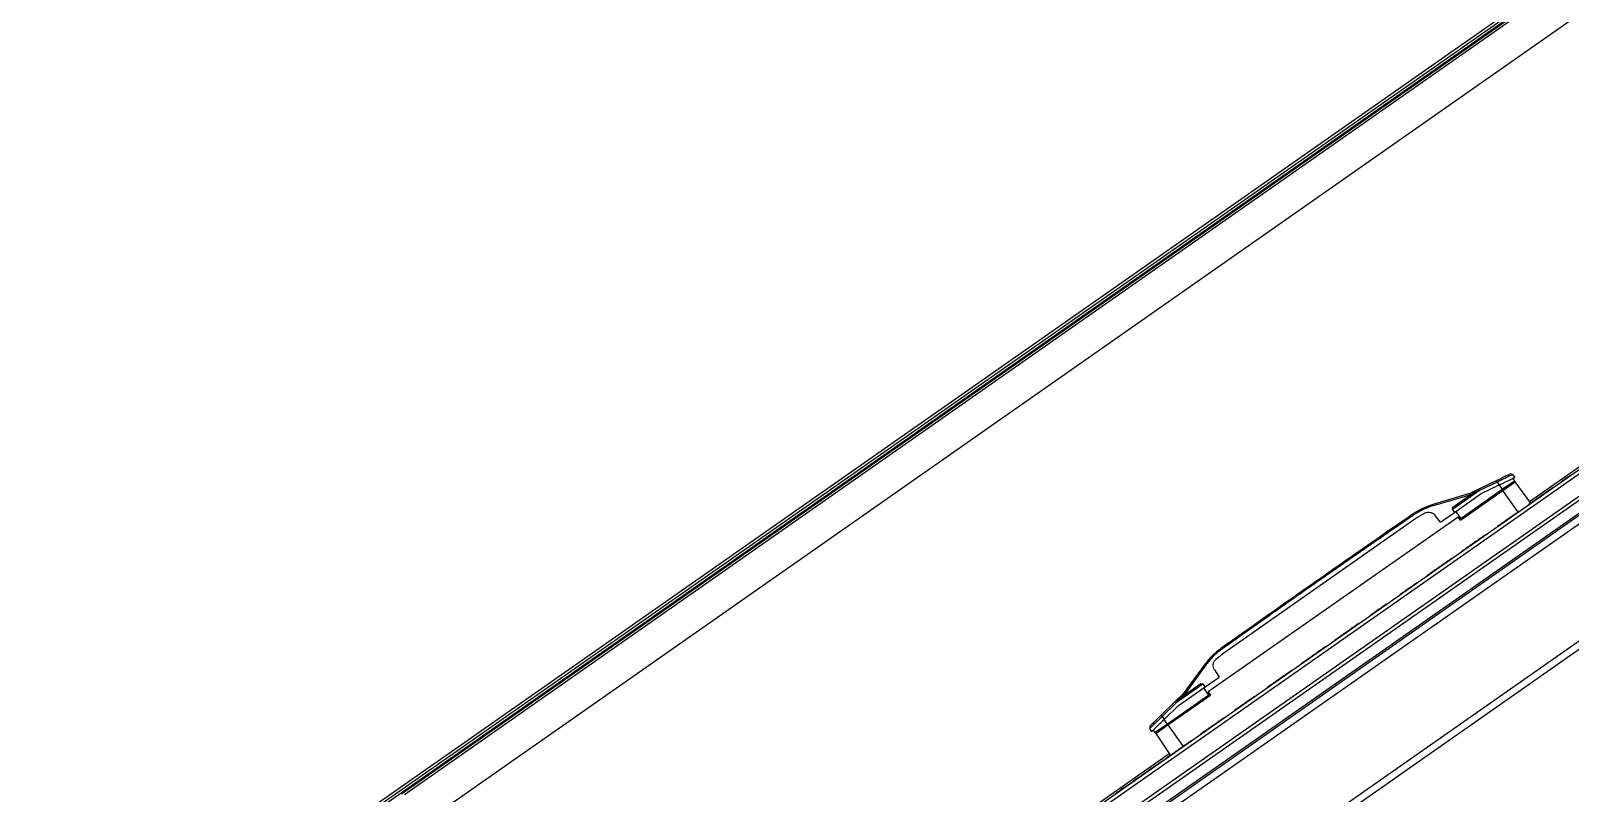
# Model space of a CAD drawing. Header units: millimetres. Extents: x 152904052 to 153933663, y 538271515 to 539240469.
# Drawn here: x 153458357 to 153459268, y 538575082 to 538575533 of the extents above; entities that cross this region are included whole.
import ezdxf

# ---------------------------------------------------------------- set-up
doc = ezdxf.new("R2010")
doc.units = ezdxf.units.MM
doc.layers.add('POWR', color=5, linetype='Continuous')

msp = doc.modelspace()

# ---------------------------------------------------------------- linework, layer by layer
at = {"layer": 'POWR', "color": 7}
for p, q in [((153459462.83, 538575706.48), (153458561.76, 538575075.55)), ((153459463.75, 538575705.17), (153458562.68, 538575074.24)), ((153459461.93, 538575702.19), (153458566.1, 538575074.93)), ((153458576.08, 538575081.42), (153459452.57, 538575695.15)), ((153458577.89, 538575081.1), (153459452.25, 538575693.34)), ((153459453.61, 538575669.26), (153458600.06, 538575071.59)), ((153458706.44, 538574874.16), (153459602.59, 538575501.65)), ((153458706.95, 538574877.08), (153459599.66, 538575502.17)), ((153459606.62, 538575491.17), (153458714.91, 538574866.78)), ((153459607.77, 538575489.53), (153458716.05, 538574865.15)), ((153459596.18, 538575472.45), (153457835.01, 538574239.26)), ((153458741.53, 538574875.48), (153459591.4, 538575470.56)), ((153459598.53, 538575469.09), (153457837.36, 538574235.9)), ((153459648.32, 538575434.6), (153457852.73, 538574177.32)), ((153459621.18, 538575410.6), (153458772.04, 538574816.03)), ((153459243.77, 538575254.5), (153459305.53, 538575297.75)), ((153459233.71, 538575270.46), (153459232.39, 538575270.8)), ((153459233.71, 538575270.46), (153459235, 538575268.73)), ((153459214.1, 538575260.96), (153459198.16, 538575249.8)), ((153459198.39, 538575251.11), (153459213.63, 538575261.77)), ((153459202.88, 538575243.45), (153459228.03, 538575261.06)), ((153459227.68, 538575261.55), (153459203.23, 538575244.43)), ((153459213.63, 538575261.77), (153459207.75, 538575258.95)), ((153459213.63, 538575261.77), (153459224.17, 538575266.85)), ((153459213.63, 538575261.77), (153459214.1, 538575260.96)), ((153459224.6, 538575265.95), (153459214.1, 538575260.96)), ((153459215.15, 538575259.17), (153459225.77, 538575264.29)), ((153459224.17, 538575266.85), (153459224.6, 538575265.95)), ((153459224.6, 538575265.95), (153459225.77, 538575264.29)), ((153459225.77, 538575264.29), (153459227.68, 538575261.55)), ((153459234.95, 538575266.64), (153459227.68, 538575261.55)), ((153459227.68, 538575261.55), (153459228.03, 538575261.06)), ((153459228.03, 538575261.06), (153459235.3, 538575266.15)), ((153459237.01, 538575248.23), (153459228.03, 538575261.06)), ((153459233.89, 538575268.2), (153459234.95, 538575266.64)), ((153459234.62, 538575265.68), (153459234.29, 538575266.18)), ((153459234.95, 538575266.64), (153459235.29, 538575266.14)), ((153459244.51, 538575253.48), (153459235.3, 538575266.15)), ((153459253.82, 538575260.13), (153459253.88, 538575260.05)), ((153459255.42, 538575261.25), (153459255.48, 538575261.17)), ((153459257.54, 538575262.73), (153459257.59, 538575262.65)), ((153459263.14, 538575266.65), (153459263.19, 538575266.57)), ((153459207.7, 538575258.98), (153459186.54, 538575252.71)), ((153459186.76, 538575251.97), (153459186.54, 538575252.71)), ((153459208.49, 538575258.17), (153459186.76, 538575251.97)), ((153459198.16, 538575249.8), (153459198.39, 538575251.11)), ((153459199.29, 538575248.08), (153459215.15, 538575259.17)), ((153459208.62, 538575258.27), (153459208.25, 538575258.79)), ((153459245.36, 538575254.2), (153459245.42, 538575254.12)), ((153459248.2, 538575256.19), (153459248.26, 538575256.11)), ((153459250.48, 538575257.79), (153459250.53, 538575257.7)), ((153459251.53, 538575258.53), (153459251.59, 538575258.44)), ((153459252.59, 538575259.27), (153459252.65, 538575259.18)), ((153459201.47, 538575245.32), (153459053.68, 538575141.84)), ((153459062.8, 538575164.99), (153459176.58, 538575244.66)), ((153459175.26, 538575246.55), (153459174.86, 538575247.13)), ((153459176.58, 538575244.66), (153459181.93, 538575247.75)), ((153459191.1, 538575242.34), (153459188, 538575246.31)), ((153459191.1, 538575242.34), (153459199.29, 538575248.08)), ((153459198.16, 538575249.8), (153459199.29, 538575248.08)), ((153459203.23, 538575244.43), (153459200.17, 538575248.69)), ((153459202.88, 538575243.45), (153459201.47, 538575245.32)), ((153459202.18, 538575245.21), (153459201.77, 538575244.92)), ((153459202.99, 538575244.14), (153459202.18, 538575245.21)), ((153459203.23, 538575244.43), (153459202.93, 538575244.22)), ((153459203.58, 538575244.55), (153459202.99, 538575244.14)), ((153459203.88, 538575244.15), (153459203.58, 538575244.55)), ((153459204.24, 538575244.4), (153459203.88, 538575244.88)), ((153459228.49, 538575242.39), (153459228.55, 538575242.31)), ((153459230.51, 538575243.8), (153459230.56, 538575243.72)), ((153459231.56, 538575244.54), (153459231.62, 538575244.46)), ((153459233.04, 538575245.57), (153459233.09, 538575245.49)), ((153459237.65, 538575248.8), (153459237.71, 538575248.72)), ((153459205.68, 538575226.42), (153459205.74, 538575226.34)), ((153459206.65, 538575227.1), (153459206.71, 538575227.02)), ((153459208.35, 538575228.29), (153459208.4, 538575228.2)), ((153459211.67, 538575230.62), (153459211.73, 538575230.53)), ((153459214.59, 538575232.66), (153459214.65, 538575232.57)), ((153459190.73, 538575215.95), (153459190.79, 538575215.87)), ((153459195.67, 538575219.41), (153459195.73, 538575219.33)), ((153459196.77, 538575220.18), (153459196.83, 538575220.1)), ((153459197.87, 538575220.95), (153459197.93, 538575220.87)), ((153459183.59, 538575210.95), (153459183.65, 538575210.87)), ((153459184.69, 538575211.72), (153459184.75, 538575211.64)), ((153459185.8, 538575212.5), (153459185.85, 538575212.41)), ((153459188.46, 538575214.36), (153459188.52, 538575214.28)), ((153459171.68, 538575202.61), (153459171.74, 538575202.53)), ((153459172.45, 538575203.15), (153459172.22, 538575202.99)), ((153459172.74, 538575203.35), (153459172.79, 538575203.27)), ((153459173.79, 538575204.09), (153459173.85, 538575204.01)), ((153459150.23, 538575187.6), (153459150.29, 538575187.51)), ((153459151.58, 538575188.53), (153459151.63, 538575188.45)), ((153459152.63, 538575189.27), (153459152.69, 538575189.19)), ((153459153.69, 538575190.01), (153459153.75, 538575189.93)), ((153459154.2, 538575190.37), (153459154.26, 538575190.29)), ((153459155.26, 538575191.11), (153459155.32, 538575191.03)), ((153459156.48, 538575191.97), (153459156.53, 538575191.88)), ((153459158.17, 538575193.15), (153459158.23, 538575193.07)), ((153459137.97, 538575179.01), (153459138.02, 538575178.92)), ((153459139.66, 538575180.19), (153459139.72, 538575180.11)), ((153459140.63, 538575180.87), (153459140.69, 538575180.79)), ((153459149.27, 538575186.92), (153459149.32, 538575186.84)), ((153459128.55, 538575172.41), (153459128.61, 538575172.33)), ((153459131.72, 538575174.63), (153459131.78, 538575174.55)), ((153459133.42, 538575175.82), (153459133.48, 538575175.74)), ((153459135.69, 538575177.41), (153459135.75, 538575177.33)), ((153459058.09, 538575161.05), (153459062.8, 538575164.99)), ((153459061.47, 538575166.87), (153459061.07, 538575167.45)), ((153459111.84, 538575160.71), (153459111.9, 538575160.63)), ((153459114.75, 538575162.75), (153459114.81, 538575162.67)), ((153459115.81, 538575163.49), (153459115.86, 538575163.41)), ((153459116.86, 538575164.23), (153459116.92, 538575164.15)), ((153459118.08, 538575165.08), (153459118.14, 538575165)), ((153459119.78, 538575166.27), (153459119.83, 538575166.19)), ((153459122.95, 538575168.49), (153459123.01, 538575168.41)), ((153459051.83, 538575158.38), (153459038.7, 538575140.65)), ((153459052.44, 538575157.93), (153459039.19, 538575139.63)), ((153459052.44, 538575157.93), (153459051.83, 538575158.38)), ((153459057.37, 538575154.84), (153459060.04, 538575150.57)), ((153459101.91, 538575153.76), (153459101.97, 538575153.68)), ((153459103.06, 538575154.57), (153459103.12, 538575154.48)), ((153459108.66, 538575158.49), (153459108.72, 538575158.41)), ((153459034.05, 538575136.03), (153459049.31, 538575146.72)), ((153459050.61, 538575146.48), (153459034.65, 538575135.31)), ((153459035.97, 538575133.71), (153459051.84, 538575144.83)), ((153459049.31, 538575146.72), (153459050.61, 538575146.49)), ((153459050.61, 538575146.49), (153459050.61, 538575146.48)), ((153459051.84, 538575144.83), (153459050.61, 538575146.48)), ((153459053.93, 538575139.89), (153459050.97, 538575144.22)), ((153459051.84, 538575144.83), (153459060.04, 538575150.57)), ((153459053.68, 538575141.84), (153459054.95, 538575139.87)), ((153459088.78, 538575144.56), (153459088.83, 538575144.48)), ((153459092.04, 538575146.85), (153459092.1, 538575146.77)), ((153459096.69, 538575150.1), (153459095.92, 538575149.56)), ((153459096.98, 538575150.3), (153459097.03, 538575150.22)), ((153459025.67, 538575127.86), (153459034.05, 538575136.03)), ((153459034.65, 538575135.31), (153459026.37, 538575127.15)), ((153459027.53, 538575125.48), (153459035.97, 538575133.71)), ((153459053.93, 538575139.89), (153459029.45, 538575122.75)), ((153459029.79, 538575122.25), (153459054.95, 538575139.87)), ((153459038.71, 538575140.58), (153459034.05, 538575136.03)), ((153459034.05, 538575136.03), (153459034.65, 538575135.31)), ((153459038.69, 538575140.06), (153459039.05, 538575139.54)), ((153459053.6, 538575138.92), (153459053.27, 538575139.43)), ((153459053.95, 538575141.42), (153459053.54, 538575141.13)), ((153459053.54, 538575141.13), (153459054.27, 538575140)), ((153459054.27, 538575140), (153459053.68, 538575139.59)), ((153459053.68, 538575139.59), (153459053.96, 538575139.17)), ((153459054.22, 538575140.09), (153459053.93, 538575139.89)), ((153459074.98, 538575134.9), (153459075.03, 538575134.82)), ((153459076.03, 538575135.64), (153459076.09, 538575135.56)), ((153459077.09, 538575136.38), (153459077.15, 538575136.3)), ((153459079.92, 538575138.36), (153459079.98, 538575138.28)), ((153459080.89, 538575139.04), (153459080.94, 538575138.96)), ((153459026.37, 538575127.15), (153459025.67, 538575127.86)), ((153459026.37, 538575127.15), (153459027.53, 538575125.48)), ((153459029.45, 538575122.75), (153459027.53, 538575125.48)), ((153459063.29, 538575126.72), (153459063.35, 538575126.63)), ((153459068.89, 538575130.64), (153459068.95, 538575130.56)), ((153459071.01, 538575132.12), (153459071.07, 538575132.04)), ((153459019.14, 538575121.49), (153459019.02, 538575120.13)), ((153459019.02, 538575120.13), (153459019.02, 538575120.12)), ((153459020.2, 538575118.33), (153459019.02, 538575120.13)), ((153459022.18, 538575117.66), (153459021.08, 538575119.19)), ((153459029.45, 538575122.75), (153459022.18, 538575117.66)), ((153459022.53, 538575117.17), (153459022.18, 538575117.66)), ((153459022.52, 538575117.16), (153459029.79, 538575122.25)), ((153459022.52, 538575117.16), (153459031.28, 538575104.18)), ((153459022.84, 538575118.12), (153459023.2, 538575117.64)), ((153459029.79, 538575122.25), (153459029.45, 538575122.75)), ((153459029.79, 538575122.25), (153459038.77, 538575109.43)), ((153459049, 538575116.71), (153459049.06, 538575116.63)), ((153459052.18, 538575118.94), (153459052.23, 538575118.85)), ((153459053.87, 538575120.12), (153459053.93, 538575120.04)), ((153459055.09, 538575120.97), (153459055.15, 538575120.89)), ((153459056.15, 538575121.71), (153459056.2, 538575121.63)), ((153459033.99, 538575106.2), (153459034.04, 538575106.12)), ((153459036.26, 538575107.79), (153459036.32, 538575107.71)), ((153459038.53, 538575109.38), (153459038.59, 538575109.3)), ((153459040.23, 538575110.57), (153459040.29, 538575110.49)), ((153459041.2, 538575111.25), (153459041.25, 538575111.16)), ((153459042.3, 538575112.02), (153459042.36, 538575111.94)), ((153459043.4, 538575112.79), (153459043.46, 538575112.71)), ((153458798.31, 538574942.58), (153459030.57, 538575105.22)), ((153459023.52, 538575098.87), (153459023.57, 538575098.78)), ((153459025.68, 538575100.38), (153459025.73, 538575100.3)), ((153459025.82, 538575100.48), (153459027.43, 538575101.61)), ((153459027.43, 538575101.61), (153459027.49, 538575101.52)), ((153459030.22, 538575103.56), (153459030.28, 538575103.48)), ((153459031.32, 538575104.33), (153459031.38, 538575104.25)), ((153459032.29, 538575105.01), (153459032.35, 538575104.93)), ((153459009.23, 538575088.86), (153459009.29, 538575088.78)), ((153459014.1, 538575092.27), (153459014.16, 538575092.19)), ((153459015.32, 538575093.12), (153459015.37, 538575093.04)), ((153459015.72, 538575093.41), (153459016.09, 538575093.66)), ((153459016.37, 538575093.86), (153459016.43, 538575093.78)), ((153459017.43, 538575094.6), (153459017.49, 538575094.52)), ((153459000.64, 538575082.85), (153459000.7, 538575082.77))]:
    msp.add_line(p, q, dxfattribs=at)
for points, knots in [([(153459232.39, 538575270.8), (153459232.36, 538575270.79), (153459232.3, 538575270.76), (153459231.81, 538575270.53), (153459231.05, 538575270.16), (153459230.02, 538575269.66), (153459228.76, 538575269.06), (153459226.86, 538575268.14), (153459225.25, 538575267.37), (153459224.17, 538575266.85)], [0, 0, 0, 0, 0.124387, 0.248796, 0.373486, 0.498473, 0.623785, 0.749391, 1, 1, 1, 1]), ([(153459233.71, 538575270.46), (153459233.67, 538575270.44), (153459233.6, 538575270.41), (153459233.06, 538575270.14), (153459232.21, 538575269.72), (153459231.21, 538575269.22), (153459230.17, 538575268.71), (153459229.18, 538575268.22), (153459228.28, 538575267.77), (153459227.53, 538575267.4), (153459226.96, 538575267.12), (153459226.34, 538575266.81), (153459225.54, 538575266.42), (153459224.96, 538575266.13), (153459224.6, 538575265.95)], [0, 0, 0, 0, 0.124215, 0.250065, 0.372352, 0.500532, 0.578282, 0.661766, 0.750982, 0.789418, 0.830993, 0.875703, 0.925073, 1, 1, 1, 1]), ([(153459267.72, 538575269.86), (153459267.24, 538575269.52), (153459266.16, 538575268.77), (153459264.8, 538575267.82), (153459263.82, 538575267.13), (153459263.24, 538575266.72), (153459263.17, 538575266.67), (153459263.14, 538575266.65)], [0, 0, 0, 0, 0.182191, 0.407324, 0.588082, 0.782618, 1, 1, 1, 1]), ([(153459225.77, 538575264.29), (153459226.13, 538575264.46), (153459226.81, 538575264.79), (153459227.75, 538575265.24), (153459228.51, 538575265.61), (153459229.58, 538575266.13), (153459230.64, 538575266.63), (153459231.65, 538575267.12), (153459232.56, 538575267.56), (153459233.54, 538575268.03), (153459234.39, 538575268.44), (153459234.9, 538575268.69), (153459234.97, 538575268.72), (153459235, 538575268.73)], [0, 0, 0, 0, 0.076322, 0.142036, 0.197122, 0.241563, 0.378982, 0.442435, 0.502317, 0.63492, 0.761593, 0.881467, 1, 1, 1, 1]), ([(153459253.82, 538575260.13), (153459253.77, 538575260.09), (153459253.69, 538575260.03), (153459253.21, 538575259.7), (153459253.04, 538575259.58)], [0, 0, 0, 0, 0.647597, 1, 1, 1, 1]), ([(153459255.42, 538575261.25), (153459255.34, 538575261.19), (153459255.2, 538575261.09), (153459254.42, 538575260.54), (153459254.11, 538575260.33)], [0, 0, 0, 0, 0.607666, 1, 1, 1, 1]), ([(153459257.54, 538575262.73), (153459257.46, 538575262.68), (153459257.32, 538575262.58), (153459256.6, 538575262.08), (153459255.92, 538575261.6), (153459255.71, 538575261.45)], [0, 0, 0, 0, 0.3984732, 0.8109002, 1, 1, 1, 1]), ([(153459186.54, 538575252.71), (153459184.48, 538575252.01), (153459180.37, 538575250.62), (153459176.7, 538575248.29), (153459174.86, 538575247.13)], [0, 0, 0, 0, 0.500247, 1, 1, 1, 1]), ([(153459186.76, 538575251.97), (153459184.73, 538575251.31), (153459180.68, 538575249.97), (153459177.07, 538575247.69), (153459175.26, 538575246.55)], [0, 0, 0, 0, 0.499906, 1, 1, 1, 1]), ([(153459207.7, 538575258.98), (153459207.73, 538575258.99), (153459207.78, 538575259), (153459207.87, 538575259.01), (153459207.95, 538575258.99), (153459208.06, 538575258.96), (153459208.17, 538575258.89), (153459208.22, 538575258.83), (153459208.25, 538575258.79)], [0, 0, 0, 0, 0.111441, 0.231266, 0.360705, 0.500336, 0.748921, 1, 1, 1, 1]), ([(153459245.08, 538575254), (153459245.02, 538575253.96), (153459244.54, 538575253.63), (153459243.95, 538575253.22), (153459243.34, 538575252.79), (153459243.28, 538575252.75), (153459243.25, 538575252.73)], [0, 0, 0, 0, 0.042441, 0.333294, 0.647319, 1, 1, 1, 1]), ([(153459246.88, 538575255.27), (153459246.76, 538575255.18), (153459246.34, 538575254.89), (153459245.85, 538575254.55), (153459245.43, 538575254.25), (153459245.39, 538575254.22), (153459245.36, 538575254.2)], [0, 0, 0, 0, 0.113531, 0.382969, 0.67374, 1, 1, 1, 1]), ([(153459247.92, 538575255.99), (153459247.78, 538575255.9), (153459247.42, 538575255.65), (153459247.17, 538575255.47), (153459247.17, 538575255.47), (153459247.17, 538575255.47)], [0, 0, 0, 0, 0.275899, 0.729245, 1, 1, 1, 1]), ([(153459250.48, 538575257.79), (153459250.25, 538575257.63), (153459249.84, 538575257.34), (153459249.21, 538575256.9), (153459248.73, 538575256.57), (153459248.42, 538575256.35), (153459248.23, 538575256.22), (153459248.21, 538575256.2), (153459248.2, 538575256.19)], [0, 0, 0, 0, 0.2061414, 0.3862322, 0.5548776, 0.6902424, 0.8362763, 1, 1, 1, 1]), ([(153459251.53, 538575258.53), (153459251.44, 538575258.46), (153459251.26, 538575258.34), (153459251, 538575258.15), (153459250.77, 538575257.99), (153459250.59, 538575257.86), (153459250.5, 538575257.8), (153459250.49, 538575257.8), (153459250.49, 538575257.8)], [0, 0, 0, 0, 0.204415, 0.384849, 0.552471, 0.740975, 0.946856, 1, 1, 1, 1]), ([(153459252.59, 538575259.27), (153459252.57, 538575259.25), (153459252.52, 538575259.22), (153459252.25, 538575259.03), (153459251.92, 538575258.79), (153459251.66, 538575258.61), (153459251.53, 538575258.53)], [0, 0, 0, 0, 0.274501, 0.5603623, 0.7840932, 1, 1, 1, 1]), ([(153459174.86, 538575247.13), (153459155.82, 538575233.95), (153459117.74, 538575207.61), (153459079.96, 538575180.83), (153459061.07, 538575167.45)], [0, 0, 0, 0, 0.500001, 1, 1, 1, 1]), ([(153459175.26, 538575246.55), (153459174.42, 538575245.96), (153459172.57, 538575244.68), (153459169.54, 538575242.58), (153459166.02, 538575240.14), (153459162.06, 538575237.4), (153459158, 538575234.59), (153459154.52, 538575232.18), (153459151.81, 538575230.3), (153459149.78, 538575228.9), (153459147.91, 538575227.6), (153459145.86, 538575226.18), (153459143.55, 538575224.58), (153459141.03, 538575222.83), (153459136.92, 538575219.98), (153459131.42, 538575216.15), (153459124.69, 538575211.47), (153459118.37, 538575207.05), (153459112.83, 538575203.16), (153459107.79, 538575199.62), (153459103.15, 538575196.35), (153459098.25, 538575192.89), (153459093.38, 538575189.45), (153459088.82, 538575186.23), (153459084.69, 538575183.31), (153459080.57, 538575180.39), (153459076.24, 538575177.33), (153459071.87, 538575174.23), (153459067.87, 538575171.4), (153459064.47, 538575168.99), (153459062.41, 538575167.53), (153459061.47, 538575166.87)], [0, 0, 0, 0, 0.022162, 0.048671, 0.079525, 0.114725, 0.152566, 0.186199, 0.206135, 0.223888, 0.239456, 0.255204, 0.277863, 0.299996, 0.321605, 0.385751, 0.444772, 0.498668, 0.5523, 0.590899, 0.631777, 0.674934, 0.720368, 0.760605, 0.795522, 0.829609, 0.869551, 0.910124, 0.945364, 0.975323, 1, 1, 1, 1]), ([(153459181.93, 538575247.75), (153459182.44, 538575247.94), (153459183.51, 538575248.32), (153459185.24, 538575248.18), (153459186.85, 538575247.52), (153459187.63, 538575246.71), (153459188, 538575246.31)], [0, 0, 0, 0, 0.242726, 0.499953, 0.757165, 1, 1, 1, 1]), ([(153459228.2, 538575242.19), (153459227.93, 538575242), (153459227.16, 538575241.46), (153459226.13, 538575240.74), (153459225.3, 538575240.16), (153459224.81, 538575239.81), (153459224.75, 538575239.77), (153459224.72, 538575239.75)], [0, 0, 0, 0, 0.13081, 0.369237, 0.560314, 0.767051, 1, 1, 1, 1]), ([(153459229.16, 538575242.86), (153459229.11, 538575242.83), (153459228.93, 538575242.7), (153459228.71, 538575242.55), (153459228.52, 538575242.41), (153459228.5, 538575242.4), (153459228.49, 538575242.39)], [0, 0, 0, 0, 0.103911, 0.37553, 0.669295, 1, 1, 1, 1]), ([(153459230.51, 538575243.8), (153459230.4, 538575243.73), (153459230.21, 538575243.59), (153459229.92, 538575243.39), (153459229.7, 538575243.24), (153459229.55, 538575243.13), (153459229.46, 538575243.07), (153459229.45, 538575243.07), (153459229.45, 538575243.06)], [0, 0, 0, 0, 0.20764, 0.387931, 0.555848, 0.690492, 0.836105, 1, 1, 1, 1]), ([(153459231.56, 538575244.54), (153459231.54, 538575244.53), (153459231.49, 538575244.49), (153459231.22, 538575244.3), (153459230.89, 538575244.07), (153459230.63, 538575243.89), (153459230.51, 538575243.8)], [0, 0, 0, 0, 0.2733926, 0.559555, 0.7838502, 1, 1, 1, 1]), ([(153459233.04, 538575245.57), (153459232.99, 538575245.54), (153459232.88, 538575245.47), (153459232.39, 538575245.12), (153459231.97, 538575244.83), (153459231.85, 538575244.74)], [0, 0, 0, 0, 0.400319, 0.819301, 1, 1, 1, 1]), ([(153459236.75, 538575248.17), (153459236.76, 538575248.18), (153459236.82, 538575248.22), (153459236.29, 538575247.85), (153459235.22, 538575247.1), (153459233.93, 538575246.2), (153459233.32, 538575245.77)], [0, 0, 0, 0, 0.0654663, 0.3237904, 0.6807034, 1, 1, 1, 1]), ([(153459237.65, 538575248.8), (153459237.61, 538575248.78), (153459237.56, 538575248.74), (153459237.16, 538575248.46), (153459237.06, 538575248.39)], [0, 0, 0, 0, 0.7591143, 1, 1, 1, 1]), ([(153459215.55, 538575233.33), (153459215.5, 538575233.3), (153459215.44, 538575233.25), (153459214.94, 538575232.91), (153459214.87, 538575232.86)], [0, 0, 0, 0, 0.862248, 1, 1, 1, 1]), ([(153459217.76, 538575234.88), (153459217.69, 538575234.83), (153459217.55, 538575234.73), (153459216.8, 538575234.21), (153459216.09, 538575233.71), (153459215.84, 538575233.53)], [0, 0, 0, 0, 0.385261, 0.786836, 1, 1, 1, 1]), ([(153459205.4, 538575226.22), (153459205.3, 538575226.16), (153459204.8, 538575225.8), (153459204.18, 538575225.37), (153459203.57, 538575224.94), (153459203.51, 538575224.9), (153459203.48, 538575224.88)], [0, 0, 0, 0, 0.063351, 0.3464, 0.65322, 1, 1, 1, 1]), ([(153459206.36, 538575226.9), (153459206.31, 538575226.86), (153459206.03, 538575226.66), (153459205.76, 538575226.48), (153459205.71, 538575226.44), (153459205.68, 538575226.42)], [0, 0, 0, 0, 0.097443, 0.521232, 1, 1, 1, 1]), ([(153459208.06, 538575228.08), (153459207.89, 538575227.96), (153459207.48, 538575227.68), (153459207.03, 538575227.37), (153459206.7, 538575227.14), (153459206.67, 538575227.11), (153459206.65, 538575227.1)], [0, 0, 0, 0, 0.18106, 0.428647, 0.696949, 1, 1, 1, 1]), ([(153459210.62, 538575229.88), (153459210.4, 538575229.72), (153459209.98, 538575229.43), (153459209.35, 538575228.99), (153459208.88, 538575228.66), (153459208.56, 538575228.44), (153459208.38, 538575228.31), (153459208.36, 538575228.29), (153459208.35, 538575228.29)], [0, 0, 0, 0, 0.208824, 0.38931, 0.556666, 0.690725, 0.835982, 1, 1, 1, 1]), ([(153459211.67, 538575230.62), (153459211.63, 538575230.59), (153459211.55, 538575230.53), (153459211.14, 538575230.24), (153459210.74, 538575229.96), (153459210.42, 538575229.74), (153459210.12, 538575229.53), (153459209.86, 538575229.35), (153459209.67, 538575229.22), (153459209.58, 538575229.15), (153459209.58, 538575229.15), (153459209.58, 538575229.15)], [0, 0, 0, 0, 0.214562, 0.43824, 0.547042, 0.648557, 0.735723, 0.814336, 0.892342, 0.977972, 1, 1, 1, 1]), ([(153459212.87, 538575231.46), (153459212.88, 538575231.46), (153459212.9, 538575231.47), (153459212.64, 538575231.3), (153459212, 538575230.85), (153459211.08, 538575230.2), (153459210.62, 538575229.88)], [0, 0, 0, 0, 0.0260885, 0.2170194, 0.6137786, 1, 1, 1, 1]), ([(153459214.59, 538575232.66), (153459214.51, 538575232.6), (153459214.35, 538575232.49), (153459213.56, 538575231.94), (153459213.17, 538575231.66)], [0, 0, 0, 0, 0.4905482, 1, 1, 1, 1]), ([(153459190.73, 538575215.95), (153459190.51, 538575215.8), (153459190.1, 538575215.51), (153459189.47, 538575215.07), (153459188.99, 538575214.73), (153459188.68, 538575214.51), (153459188.49, 538575214.38), (153459188.47, 538575214.37), (153459188.46, 538575214.36)], [0, 0, 0, 0, 0.209514, 0.39012, 0.557163, 0.690891, 0.835937, 1, 1, 1, 1]), ([(153459191.79, 538575216.69), (153459191.75, 538575216.66), (153459191.66, 538575216.61), (153459191.26, 538575216.32), (153459190.85, 538575216.04), (153459190.54, 538575215.82), (153459190.24, 538575215.6), (153459189.98, 538575215.43), (153459189.8, 538575215.3), (153459189.69, 538575215.23), (153459189.68, 538575215.22), (153459189.68, 538575215.21)], [0, 0, 0, 0, 0.205976, 0.421527, 0.526331, 0.623885, 0.707292, 0.78213, 0.84786, 0.918755, 1, 1, 1, 1]), ([(153459193, 538575217.54), (153459192.96, 538575217.51), (153459192.86, 538575217.44), (153459192.27, 538575217.03), (153459191.56, 538575216.53), (153459191, 538575216.14), (153459190.73, 538575215.95)], [0, 0, 0, 0, 0.272178, 0.558653, 0.783563, 1, 1, 1, 1]), ([(153459195.67, 538575219.41), (153459195.56, 538575219.33), (153459195.33, 538575219.17), (153459194.33, 538575218.47), (153459193.49, 538575217.89), (153459193.29, 538575217.74)], [0, 0, 0, 0, 0.4180535, 0.858133, 1, 1, 1, 1]), ([(153459196.77, 538575220.18), (153459196.72, 538575220.15), (153459196.64, 538575220.09), (153459196.16, 538575219.75), (153459195.95, 538575219.61)], [0, 0, 0, 0, 0.568455, 1, 1, 1, 1]), ([(153459197.87, 538575220.95), (153459197.82, 538575220.92), (153459197.75, 538575220.86), (153459197.24, 538575220.51), (153459197.06, 538575220.38)], [0, 0, 0, 0, 0.631228, 1, 1, 1, 1]), ([(153459177.16, 538575206.45), (153459177.05, 538575206.37), (153459176.82, 538575206.21), (153459175.82, 538575205.51), (153459174.99, 538575204.93), (153459174.78, 538575204.78)], [0, 0, 0, 0, 0.417755, 0.858025, 1, 1, 1, 1]), ([(153459184.41, 538575211.52), (153459184.39, 538575211.51), (153459184.05, 538575211.27), (153459183.71, 538575211.04), (153459183.63, 538575210.98), (153459183.59, 538575210.95)], [0, 0, 0, 0, 0.02522, 0.48236, 1, 1, 1, 1]), ([(153459185.51, 538575212.3), (153459185.45, 538575212.25), (153459185.11, 538575212.02), (153459184.79, 538575211.79), (153459184.73, 538575211.75), (153459184.69, 538575211.72)], [0, 0, 0, 0, 0.08994, 0.51681, 1, 1, 1, 1]), ([(153459188.17, 538575214.16), (153459188.11, 538575214.12), (153459187.65, 538575213.79), (153459186.95, 538575213.31), (153459186.27, 538575212.83), (153459185.86, 538575212.54), (153459185.82, 538575212.51), (153459185.8, 538575212.5)], [0, 0, 0, 0, 0.041773, 0.30421, 0.514257, 0.742131, 1, 1, 1, 1]), ([(153459169.66, 538575201.2), (153459169.6, 538575201.16), (153459169.14, 538575200.83), (153459168.44, 538575200.35), (153459167.76, 538575199.86), (153459167.35, 538575199.58), (153459167.31, 538575199.55), (153459167.29, 538575199.54)], [0, 0, 0, 0, 0.041806, 0.304204, 0.514162, 0.742011, 1, 1, 1, 1]), ([(153459172.22, 538575202.99), (153459172, 538575202.84), (153459171.59, 538575202.55), (153459170.96, 538575202.11), (153459170.48, 538575201.77), (153459170.17, 538575201.55), (153459169.98, 538575201.42), (153459169.96, 538575201.41), (153459169.95, 538575201.4)], [0, 0, 0, 0, 0.209919, 0.390606, 0.557481, 0.69102, 0.835936, 1, 1, 1, 1]), ([(153459172.74, 538575203.35), (153459172.63, 538575203.28), (153459172.44, 538575203.15), (153459172.15, 538575202.94), (153459171.93, 538575202.79), (153459171.78, 538575202.68), (153459171.7, 538575202.62), (153459171.69, 538575202.62), (153459171.68, 538575202.61)], [0, 0, 0, 0, 0.209802, 0.390463, 0.557393, 0.690995, 0.835949, 1, 1, 1, 1]), ([(153459173.79, 538575204.09), (153459173.77, 538575204.08), (153459173.72, 538575204.04), (153459173.45, 538575203.85), (153459173.12, 538575203.62), (153459172.86, 538575203.44), (153459172.74, 538575203.35)], [0, 0, 0, 0, 0.271948, 0.558479, 0.783507, 1, 1, 1, 1]), ([(153459174.5, 538575204.58), (153459174.46, 538575204.56), (153459174.42, 538575204.53), (153459174.15, 538575204.34), (153459174.08, 538575204.29)], [0, 0, 0, 0, 0.746301, 1, 1, 1, 1]), ([(153459149.95, 538575187.39), (153459149.89, 538575187.36), (153459149.61, 538575187.16), (153459149.35, 538575186.98), (153459149.3, 538575186.94), (153459149.27, 538575186.92)], [0, 0, 0, 0, 0.0972127, 0.5205658, 1, 1, 1, 1]), ([(153459151.29, 538575188.33), (153459151.24, 538575188.3), (153459150.96, 538575188.11), (153459150.62, 538575187.87), (153459150.29, 538575187.63), (153459150.25, 538575187.61), (153459150.23, 538575187.6)], [0, 0, 0, 0, 0.058498, 0.342571, 0.650874, 1, 1, 1, 1]), ([(153459152.63, 538575189.27), (153459152.53, 538575189.2), (153459152.34, 538575189.07), (153459152.04, 538575188.86), (153459151.82, 538575188.71), (153459151.68, 538575188.61), (153459151.59, 538575188.54), (153459151.58, 538575188.54), (153459151.58, 538575188.53)], [0, 0, 0, 0, 0.2099427, 0.3906587, 0.5575562, 0.6910955, 0.8359867, 1, 1, 1, 1]), ([(153459152.34, 538575189.07), (153459152.28, 538575189.03), (153459152.11, 538575188.91), (153459151.96, 538575188.81), (153459151.94, 538575188.79), (153459151.93, 538575188.78)], [0, 0, 0, 0, 0.208995, 0.579952, 1, 1, 1, 1]), ([(153459153.69, 538575190.01), (153459153.67, 538575190), (153459153.62, 538575189.97), (153459153.34, 538575189.77), (153459153.02, 538575189.54), (153459152.76, 538575189.36), (153459152.63, 538575189.27)], [0, 0, 0, 0, 0.271839, 0.558408, 0.7835, 1, 1, 1, 1]), ([(153459154.2, 538575190.37), (153459154.1, 538575190.3), (153459153.91, 538575190.17), (153459153.62, 538575189.96), (153459153.39, 538575189.81), (153459153.25, 538575189.71), (153459153.16, 538575189.64), (153459153.15, 538575189.64), (153459153.15, 538575189.63)], [0, 0, 0, 0, 0.209996, 0.390717, 0.557582, 0.691089, 0.835966, 1, 1, 1, 1]), ([(153459154.74, 538575190.75), (153459154.72, 538575190.74), (153459154.68, 538575190.71), (153459154.4, 538575190.51), (153459154.07, 538575190.28), (153459153.81, 538575190.1), (153459153.69, 538575190.01)], [0, 0, 0, 0, 0.2716415, 0.5582104, 0.783372, 1, 1, 1, 1]), ([(153459155.26, 538575191.11), (153459155.24, 538575191.1), (153459155.19, 538575191.07), (153459154.92, 538575190.87), (153459154.59, 538575190.64), (153459154.33, 538575190.46), (153459154.2, 538575190.37)], [0, 0, 0, 0, 0.271794, 0.55833, 0.783422, 1, 1, 1, 1]), ([(153459156.48, 538575191.97), (153459156.42, 538575191.93), (153459156.32, 538575191.85), (153459155.91, 538575191.57), (153459155.58, 538575191.34), (153459155.55, 538575191.31)], [0, 0, 0, 0, 0.456511, 0.937858, 1, 1, 1, 1]), ([(153459158.17, 538575193.15), (153459158.09, 538575193.1), (153459157.93, 538575192.98), (153459157.16, 538575192.44), (153459156.76, 538575192.17)], [0, 0, 0, 0, 0.49237, 1, 1, 1, 1]), ([(153459159.09, 538575193.8), (153459159.1, 538575193.81), (153459159.15, 538575193.84), (153459158.93, 538575193.68), (153459158.56, 538575193.43), (153459158.46, 538575193.35)], [0, 0, 0, 0, 0.145882, 0.762957, 1, 1, 1, 1]), ([(153459137.97, 538575179.01), (153459137.92, 538575178.97), (153459137.82, 538575178.9), (153459137.23, 538575178.49), (153459136.52, 538575177.99), (153459135.97, 538575177.6), (153459135.69, 538575177.41)], [0, 0, 0, 0, 0.272029, 0.558519, 0.783492, 1, 1, 1, 1]), ([(153459139.66, 538575180.19), (153459139.58, 538575180.14), (153459139.42, 538575180.02), (153459138.65, 538575179.48), (153459138.25, 538575179.21)], [0, 0, 0, 0, 0.492689, 1, 1, 1, 1]), ([(153459140.63, 538575180.87), (153459140.58, 538575180.83), (153459140.51, 538575180.79), (153459140.02, 538575180.44), (153459139.95, 538575180.39)], [0, 0, 0, 0, 0.861918, 1, 1, 1, 1]), ([(153459142.77, 538575182.37), (153459142.78, 538575182.38), (153459142.86, 538575182.43), (153459142.29, 538575182.03), (153459141.62, 538575181.57), (153459141.01, 538575181.14), (153459140.92, 538575181.07)], [0, 0, 0, 0, 0.1049932, 0.5044228, 0.9197531, 1, 1, 1, 1]), ([(153459130.47, 538575173.76), (153459130.38, 538575173.69), (153459129.87, 538575173.34), (153459129.25, 538575172.9), (153459128.64, 538575172.48), (153459128.58, 538575172.44), (153459128.55, 538575172.41)], [0, 0, 0, 0, 0.063353, 0.346327, 0.653134, 1, 1, 1, 1]), ([(153459131.44, 538575174.43), (153459131.39, 538575174.4), (153459131.1, 538575174.2), (153459130.84, 538575174.02), (153459130.79, 538575173.98), (153459130.76, 538575173.96)], [0, 0, 0, 0, 0.097374, 0.521011, 1, 1, 1, 1]), ([(153459133.13, 538575175.62), (153459132.96, 538575175.5), (153459132.55, 538575175.22), (153459132.11, 538575174.9), (153459131.78, 538575174.67), (153459131.74, 538575174.65), (153459131.72, 538575174.63)], [0, 0, 0, 0, 0.1810154, 0.4284383, 0.6966954, 1, 1, 1, 1]), ([(153459135.69, 538575177.41), (153459135.47, 538575177.26), (153459135.06, 538575176.97), (153459134.43, 538575176.53), (153459133.95, 538575176.19), (153459133.64, 538575175.97), (153459133.45, 538575175.84), (153459133.43, 538575175.83), (153459133.42, 538575175.82)], [0, 0, 0, 0, 0.209598, 0.390269, 0.557355, 0.691078, 0.836066, 1, 1, 1, 1]), ([(153459061.07, 538575167.45), (153459059.35, 538575166.12), (153459055.9, 538575163.47), (153459053.18, 538575160.08), (153459051.83, 538575158.38)], [0, 0, 0, 0, 0.500331, 1, 1, 1, 1]), ([(153459061.47, 538575166.87), (153459059.79, 538575165.57), (153459056.41, 538575162.96), (153459053.77, 538575159.6), (153459052.44, 538575157.93)], [0, 0, 0, 0, 0.499894, 1, 1, 1, 1]), ([(153459057.37, 538575154.84), (153459057.12, 538575155.33), (153459056.62, 538575156.34), (153459056.55, 538575158.08), (153459057.02, 538575159.76), (153459057.74, 538575160.63), (153459058.09, 538575161.05)], [0, 0, 0, 0, 0.242816, 0.500096, 0.757276, 1, 1, 1, 1]), ([(153459111.55, 538575160.51), (153459111.11, 538575160.2), (153459110.25, 538575159.6), (153459109.35, 538575158.97), (153459108.76, 538575158.56), (153459108.7, 538575158.51), (153459108.66, 538575158.49)], [0, 0, 0, 0, 0.2359323, 0.4671938, 0.7175781, 1, 1, 1, 1]), ([(153459113.25, 538575161.7), (153459113.07, 538575161.58), (153459112.67, 538575161.29), (153459112.22, 538575160.98), (153459111.89, 538575160.75), (153459111.86, 538575160.72), (153459111.84, 538575160.71)], [0, 0, 0, 0, 0.18119, 0.428972, 0.69727, 1, 1, 1, 1]), ([(153459114.46, 538575162.55), (153459114.32, 538575162.45), (153459114.04, 538575162.25), (153459113.75, 538575162.05), (153459113.56, 538575161.92), (153459113.54, 538575161.91), (153459113.53, 538575161.9)], [0, 0, 0, 0, 0.2410272, 0.4706926, 0.7193769, 1, 1, 1, 1]), ([(153459115.81, 538575163.49), (153459115.7, 538575163.42), (153459115.51, 538575163.28), (153459115.22, 538575163.08), (153459115, 538575162.92), (153459114.85, 538575162.82), (153459114.77, 538575162.76), (153459114.76, 538575162.75), (153459114.75, 538575162.75)], [0, 0, 0, 0, 0.208924, 0.389522, 0.556961, 0.691018, 0.836181, 1, 1, 1, 1]), ([(153459116.86, 538575164.23), (153459116.84, 538575164.21), (153459116.79, 538575164.18), (153459116.52, 538575163.99), (153459116.19, 538575163.76), (153459115.93, 538575163.58), (153459115.81, 538575163.49)], [0, 0, 0, 0, 0.27242, 0.558775, 0.783543, 1, 1, 1, 1]), ([(153459118.08, 538575165.08), (153459118.03, 538575165.04), (153459117.92, 538575164.97), (153459117.51, 538575164.68), (153459117.19, 538575164.46), (153459117.15, 538575164.43)], [0, 0, 0, 0, 0.457282, 0.938061, 1, 1, 1, 1]), ([(153459119.78, 538575166.27), (153459119.7, 538575166.21), (153459119.53, 538575166.1), (153459118.76, 538575165.56), (153459118.37, 538575165.28)], [0, 0, 0, 0, 0.493069, 1, 1, 1, 1]), ([(153459122.95, 538575168.49), (153459122.88, 538575168.44), (153459122.75, 538575168.35), (153459121.77, 538575167.67), (153459120.88, 538575167.04), (153459120.17, 538575166.54), (153459120.06, 538575166.47)], [0, 0, 0, 0, 0.303406, 0.620164, 0.94416, 1, 1, 1, 1]), ([(153459101.91, 538575153.76), (153459101.81, 538575153.69), (153459101.59, 538575153.54), (153459100.31, 538575152.64), (153459098.77, 538575151.56), (153459097.57, 538575150.72), (153459096.98, 538575150.3)], [0, 0, 0, 0, 0.272986, 0.559252, 0.783732, 1, 1, 1, 1]), ([(153459103.06, 538575154.57), (153459103.01, 538575154.53), (153459102.93, 538575154.47), (153459102.4, 538575154.1), (153459102.2, 538575153.96)], [0, 0, 0, 0, 0.610687, 1, 1, 1, 1]), ([(153459091.75, 538575146.65), (153459091.28, 538575146.32), (153459090.39, 538575145.69), (153459089.46, 538575145.04), (153459088.88, 538575144.63), (153459088.81, 538575144.59), (153459088.78, 538575144.56)], [0, 0, 0, 0, 0.249098, 0.477012, 0.723238, 1, 1, 1, 1]), ([(153459096.98, 538575150.3), (153459096.49, 538575149.97), (153459095.59, 538575149.34), (153459094.23, 538575148.38), (153459093.19, 538575147.65), (153459092.51, 538575147.18), (153459092.11, 538575146.9), (153459092.06, 538575146.86), (153459092.04, 538575146.85)], [0, 0, 0, 0, 0.207832, 0.388259, 0.556273, 0.690918, 0.836404, 1, 1, 1, 1]), ([(153459038.69, 538575140.06), (153459038.66, 538575140.1), (153459038.62, 538575140.18), (153459038.59, 538575140.3), (153459038.6, 538575140.41), (153459038.62, 538575140.5), (153459038.65, 538575140.58), (153459038.68, 538575140.62), (153459038.7, 538575140.65)], [0, 0, 0, 0, 0.250168, 0.499009, 0.638928, 0.768569, 0.888512, 1, 1, 1, 1]), ([(153459071.69, 538575132.6), (153459071.64, 538575132.56), (153459071.36, 538575132.37), (153459071.1, 538575132.18), (153459071.04, 538575132.14), (153459071.01, 538575132.12)], [0, 0, 0, 0, 0.098437, 0.523854, 1, 1, 1, 1]), ([(153459074.69, 538575134.7), (153459074.37, 538575134.47), (153459073.71, 538575134.01), (153459072.91, 538575133.45), (153459072.36, 538575133.07), (153459072.04, 538575132.84), (153459072, 538575132.82), (153459071.98, 538575132.8)], [0, 0, 0, 0, 0.2126007, 0.4293058, 0.6031202, 0.7903816, 1, 1, 1, 1]), ([(153459076.03, 538575135.64), (153459075.93, 538575135.57), (153459075.74, 538575135.43), (153459075.44, 538575135.23), (153459075.22, 538575135.07), (153459075.08, 538575134.97), (153459074.99, 538575134.91), (153459074.98, 538575134.9), (153459074.98, 538575134.9)], [0, 0, 0, 0, 0.2063663, 0.3866739, 0.5554654, 0.6908165, 0.8366645, 1, 1, 1, 1]), ([(153459077.09, 538575136.38), (153459077.07, 538575136.36), (153459077.02, 538575136.33), (153459076.75, 538575136.14), (153459076.42, 538575135.91), (153459076.16, 538575135.73), (153459076.03, 538575135.64)], [0, 0, 0, 0, 0.273988, 0.559855, 0.783808, 1, 1, 1, 1]), ([(153459079.92, 538575138.36), (153459079.83, 538575138.3), (153459079.66, 538575138.18), (153459078.66, 538575137.48), (153459077.76, 538575136.85), (153459077.38, 538575136.58)], [0, 0, 0, 0, 0.354229, 0.723999, 1, 1, 1, 1]), ([(153459080.89, 538575139.04), (153459080.83, 538575139), (153459080.77, 538575138.96), (153459080.27, 538575138.61), (153459080.21, 538575138.56)], [0, 0, 0, 0, 0.862976, 1, 1, 1, 1]), ([(153459026.37, 538575127.15), (153459026.01, 538575126.8), (153459025.36, 538575126.18), (153459024.42, 538575125.29), (153459023.38, 538575124.3), (153459022.26, 538575123.23), (153459021.13, 538575122.15), (153459020.22, 538575121.28), (153459019.54, 538575120.63), (153459019.1, 538575120.21), (153459019.04, 538575120.16), (153459019.02, 538575120.13)], [0, 0, 0, 0, 0.094498, 0.169611, 0.250043, 0.381289, 0.499753, 0.627633, 0.749636, 0.875638, 1, 1, 1, 1]), ([(153459025.67, 538575127.86), (153459025.24, 538575127.44), (153459024.39, 538575126.61), (153459023.16, 538575125.41), (153459022.02, 538575124.3), (153459021.03, 538575123.33), (153459020.21, 538575122.53), (153459019.61, 538575121.94), (153459019.22, 538575121.56), (153459019.17, 538575121.51), (153459019.14, 538575121.49)], [0, 0, 0, 0, 0.12586, 0.251495, 0.376954, 0.502116, 0.626956, 0.751498, 0.875811, 1, 1, 1, 1]), ([(153459020.2, 538575118.33), (153459020.22, 538575118.35), (153459020.27, 538575118.4), (153459020.68, 538575118.8), (153459021.24, 538575119.34), (153459021.82, 538575119.91), (153459022.48, 538575120.56), (153459023.25, 538575121.31), (153459024.11, 538575122.14), (153459024.86, 538575122.88), (153459025.68, 538575123.67), (153459026.58, 538575124.55), (153459027.2, 538575125.16), (153459027.53, 538575125.48)], [0, 0, 0, 0, 0.118491, 0.238367, 0.364984, 0.430625, 0.497778, 0.620912, 0.687934, 0.758541, 0.837928, 0.912403, 1, 1, 1, 1]), ([(153459060.12, 538575124.49), (153459060.04, 538575124.44), (153459059.88, 538575124.33), (153459059.09, 538575123.78), (153459058.69, 538575123.5)], [0, 0, 0, 0, 0.4932988, 1, 1, 1, 1]), ([(153459063.29, 538575126.72), (153459063.22, 538575126.67), (153459063.09, 538575126.58), (153459062.11, 538575125.89), (153459061.22, 538575125.27), (153459060.51, 538575124.77), (153459060.4, 538575124.69)], [0, 0, 0, 0, 0.306251, 0.622814, 0.944665, 1, 1, 1, 1]), ([(153459070.73, 538575131.92), (153459070.66, 538575131.88), (153459070.19, 538575131.55), (153459069.6, 538575131.13), (153459068.98, 538575130.7), (153459068.92, 538575130.66), (153459068.89, 538575130.64)], [0, 0, 0, 0, 0.044957, 0.335913, 0.649338, 1, 1, 1, 1]), ([(153459051.89, 538575118.73), (153459051.45, 538575118.43), (153459050.59, 538575117.82), (153459049.69, 538575117.2), (153459049.1, 538575116.78), (153459049.04, 538575116.74), (153459049, 538575116.71)], [0, 0, 0, 0, 0.237375, 0.4707184, 0.7212299, 1, 1, 1, 1]), ([(153459053.59, 538575119.92), (153459053.41, 538575119.8), (153459053.01, 538575119.52), (153459052.56, 538575119.21), (153459052.23, 538575118.97), (153459052.2, 538575118.95), (153459052.18, 538575118.94)], [0, 0, 0, 0, 0.182385, 0.432429, 0.700949, 1, 1, 1, 1]), ([(153459054.8, 538575120.77), (153459054.66, 538575120.67), (153459054.38, 538575120.48), (153459054.09, 538575120.28), (153459053.9, 538575120.15), (153459053.88, 538575120.13), (153459053.87, 538575120.12)], [0, 0, 0, 0, 0.242502, 0.474113, 0.722865, 1, 1, 1, 1]), ([(153459056.15, 538575121.71), (153459056.04, 538575121.64), (153459055.85, 538575121.51), (153459055.56, 538575121.3), (153459055.34, 538575121.15), (153459055.19, 538575121.05), (153459055.1, 538575120.99), (153459055.1, 538575120.98), (153459055.09, 538575120.97)], [0, 0, 0, 0, 0.204711, 0.38487, 0.554553, 0.690728, 0.836997, 1, 1, 1, 1]), ([(153459057.18, 538575122.44), (153459057.19, 538575122.45), (153459057.21, 538575122.46), (153459057.1, 538575122.38), (153459056.79, 538575122.16), (153459056.36, 538575121.86), (153459056.15, 538575121.71)], [0, 0, 0, 0, 0.1264207, 0.2992515, 0.6543726, 1, 1, 1, 1]), ([(153459058.4, 538575123.29), (153459058.4, 538575123.3), (153459058.42, 538575123.31), (153459058.2, 538575123.15), (153459057.76, 538575122.85), (153459057.48, 538575122.65)], [0, 0, 0, 0, 0.044923, 0.373686, 1, 1, 1, 1]), ([(153459033.7, 538575106), (153459033.53, 538575105.88), (153459033, 538575105.51), (153459032.42, 538575105.1), (153459032.33, 538575105.04), (153459032.29, 538575105.01)], [0, 0, 0, 0, 0.183599, 0.565707, 1, 1, 1, 1]), ([(153459036.26, 538575107.79), (153459036.04, 538575107.63), (153459035.61, 538575107.34), (153459034.99, 538575106.9), (153459034.45, 538575106.52), (153459034.05, 538575106.25), (153459034.01, 538575106.21), (153459033.99, 538575106.2)], [0, 0, 0, 0, 0.202913, 0.383199, 0.554361, 0.762887, 1, 1, 1, 1]), ([(153459038.53, 538575109.38), (153459038.48, 538575109.35), (153459038.39, 538575109.28), (153459037.8, 538575108.87), (153459037.08, 538575108.37), (153459036.53, 538575107.98), (153459036.26, 538575107.79)], [0, 0, 0, 0, 0.276401, 0.561438, 0.784102, 1, 1, 1, 1]), ([(153459040.23, 538575110.57), (153459040.15, 538575110.51), (153459040, 538575110.41), (153459039.21, 538575109.86), (153459038.82, 538575109.58)], [0, 0, 0, 0, 0.497834, 1, 1, 1, 1]), ([(153459041.2, 538575111.25), (153459041.15, 538575111.21), (153459041.09, 538575111.17), (153459040.58, 538575110.82), (153459040.52, 538575110.77)], [0, 0, 0, 0, 0.8643325, 1, 1, 1, 1]), ([(153459042.3, 538575112.02), (153459042.25, 538575111.99), (153459042.17, 538575111.93), (153459041.69, 538575111.59), (153459041.48, 538575111.45)], [0, 0, 0, 0, 0.572496, 1, 1, 1, 1]), ([(153459043.4, 538575112.79), (153459043.35, 538575112.76), (153459043.28, 538575112.7), (153459042.77, 538575112.35), (153459042.59, 538575112.22)], [0, 0, 0, 0, 0.634938, 1, 1, 1, 1]), ([(153459023.52, 538575098.87), (153459023.45, 538575098.82), (153459023.32, 538575098.73), (153459022.37, 538575098.06), (153459020.97, 538575097.08), (153459019.63, 538575096.14), (153459018.92, 538575095.65)], [0, 0, 0, 0, 0.237578, 0.480312, 0.725416, 1, 1, 1, 1]), ([(153459023.8, 538575099.07), (153459023.84, 538575099.09), (153459024.53, 538575099.58), (153459025.12, 538575099.99), (153459025.68, 538575100.38)], [0, 0, 0, 0, 0.048777, 1, 1, 1, 1]), ([(153459029.93, 538575103.36), (153459029.8, 538575103.27), (153459029.17, 538575102.83), (153459029.14, 538575102.8), (153459029.12, 538575102.79)], [0, 0, 0, 0, 0.215897, 1, 1, 1, 1]), ([(153459031.04, 538575104.13), (153459030.87, 538575104.02), (153459030.29, 538575103.61), (153459030.25, 538575103.58), (153459030.22, 538575103.56)], [0, 0, 0, 0, 0.277356, 1, 1, 1, 1]), ([(153459032, 538575104.81), (153459031.87, 538575104.71), (153459031.38, 538575104.37), (153459031.35, 538575104.35), (153459031.32, 538575104.33)], [0, 0, 0, 0, 0.284179, 1, 1, 1, 1]), ([(153459004.03, 538575085.22), (153459004.03, 538575085.22), (153459004.32, 538575085.43), (153459005.43, 538575086.2), (153459007.08, 538575087.36), (153459008.4, 538575088.29), (153459008.94, 538575088.66)], [0, 0, 0, 0, 0.001089, 0.377712, 0.747454, 1, 1, 1, 1]), ([(153459013.81, 538575092.07), (153459013.33, 538575091.73), (153459012.23, 538575090.97), (153459010.69, 538575089.89), (153459009.45, 538575089.02), (153459009.31, 538575088.92), (153459009.23, 538575088.86)], [0, 0, 0, 0, 0.18118, 0.409256, 0.68726, 1, 1, 1, 1]), ([(153459015.03, 538575092.92), (153459014.89, 538575092.82), (153459014.54, 538575092.58), (153459014.17, 538575092.32), (153459014.12, 538575092.29), (153459014.1, 538575092.27)], [0, 0, 0, 0, 0.24492, 0.599937, 1, 1, 1, 1]), ([(153459016.37, 538575093.86), (153459016.27, 538575093.79), (153459016.07, 538575093.65), (153459015.78, 538575093.45), (153459015.53, 538575093.28), (153459015.35, 538575093.15), (153459015.33, 538575093.13), (153459015.32, 538575093.12)], [0, 0, 0, 0, 0.200772, 0.380983, 0.55337, 0.763323, 1, 1, 1, 1]), ([(153459017.43, 538575094.6), (153459017.41, 538575094.59), (153459017.36, 538575094.56), (153459017.09, 538575094.37), (153459016.75, 538575094.13), (153459016.5, 538575093.95), (153459016.37, 538575093.86)], [0, 0, 0, 0, 0.2779106, 0.562252, 0.7840826, 1, 1, 1, 1]), ([(153459018.63, 538575095.44), (153459018.63, 538575095.45), (153459018.65, 538575095.46), (153459018.43, 538575095.31), (153459018, 538575095), (153459017.72, 538575094.81)], [0, 0, 0, 0, 0.045957, 0.380717, 1, 1, 1, 1]), ([(153459000.64, 538575082.85), (153459000.56, 538575082.79), (153459000.41, 538575082.69), (153458999.62, 538575082.14), (153458999.23, 538575081.86)], [0, 0, 0, 0, 0.501917, 1, 1, 1, 1]), ([(153459003.74, 538575085.02), (153459003.76, 538575085.03), (153459003.83, 538575085.09), (153459003.29, 538575084.71), (153459002.35, 538575084.04), (153459001.37, 538575083.36), (153459000.92, 538575083.05)], [0, 0, 0, 0, 0.08611, 0.40663, 0.731322, 1, 1, 1, 1]), ([(153459002.81, 538575084.37), (153459002.83, 538575084.38), (153459002.86, 538575084.4), (153459003.33, 538575084.73), (153459003.44, 538575084.81)], [0, 0, 0, 0, 0.755315, 1, 1, 1, 1])]:
    msp.add_open_spline(points, degree=3, knots=knots, dxfattribs=at)

doc.saveas('drawing.dxf')
